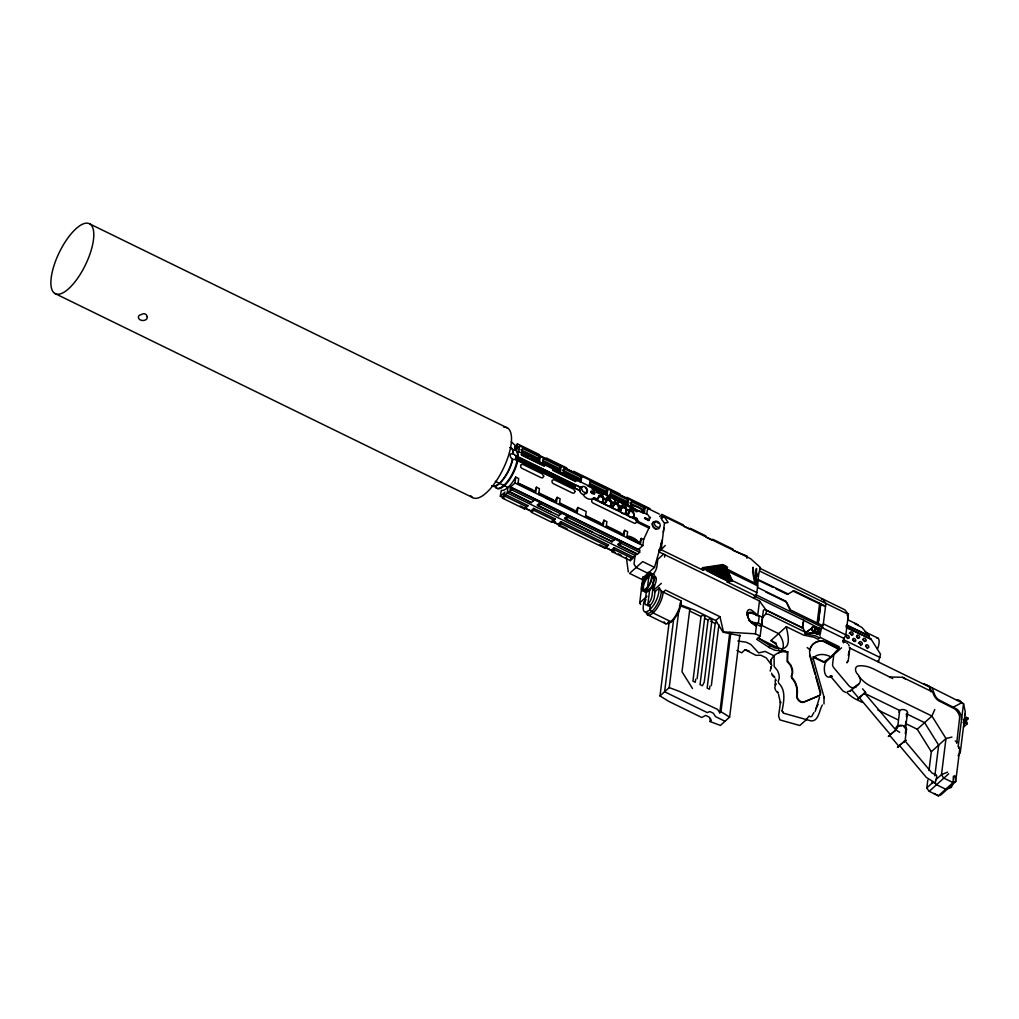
<?xml version="1.0" encoding="UTF-8"?>
<svg xmlns="http://www.w3.org/2000/svg" width="1019" height="1019" viewBox="0 0 1019 1019"><rect width="100%" height="100%" fill="white"/><g stroke="black" fill="none" stroke-linecap="round" stroke-linejoin="round"><path stroke-width="1.5" d="M953.415 776.109L953.058 782.63L938.397 795.826L928.933 791.19L926.831 787.853L927.812 779.994M958.064 755.754L960.28 752.621L959.618 750.825M517.512 457.009L517.563 456.525A21.297 7.923 -64 0 0 513.372 449.57M518.111 457.289L518.149 456.818A21.297 7.923 -64 0 0 513.971 449.85M960.28 752.621L965.311 712.026L963.528 703.607L926.067 684.743M668.298 623.131A14.253 5.299 -64 0 0 681.189 603.719L680.959 600.853L661.369 591.198L659.28 587.848L655.039 591.67L654.351 597.134A6.394 2.382 -64 0 1 650.733 604.738A6.394 2.382 -64 0 1 647.371 604.56M623.233 507.271C617.438 509.869 621.666 515.461 625.615 512.977L625.768 511.742M504.583 498.316L500.316 496.228L501.297 490.394A21.297 7.923 -64 0 0 515.385 477.707L515.716 477.096L518.671 478.548L518.072 483.388L535.828 492.062L536.44 487.222L539.395 488.674L538.796 493.514L556.552 502.189L557.151 497.348L560.119 498.788L559.507 503.628L577.276 512.315L577.875 507.475L586.167 511.513L585.568 516.366L603.324 525.04L603.923 520.199L606.891 521.639L606.28 526.479L624.048 535.166L624.647 530.313L627.602 531.765L627.003 536.605L640.62 543.254L641.231 538.414L643.588 539.573L642.849 545.509L638.225 549.674L510.341 487.197L510.073 489.387L511.997 487.655L639.881 550.133L639.614 552.323L637.295 554.4L618.928 545.432L617.858 544.413L620.647 541.891L621.233 543.344L639.614 552.323M637.295 554.4L636.951 553.737L630.353 560.654L611.986 551.687L611.387 550.235L605.745 547.47L604.878 548.209L558.705 525.651L558.106 524.199L552.476 521.448L551.61 522.187L531.485 512.353L530.886 510.901L525.244 508.15L524.377 508.876L502.469 498.176L504.94 492.062L500.316 496.228M514.62 450.105L515.206 445.418L511.258 441.775M650.071 508.647L626.965 497.361L626.099 498.1L620.456 495.349L619.858 493.897L573.684 471.326L572.818 472.064L567.188 469.326L566.589 467.874L546.464 458.028L545.598 458.767L539.955 456.015L539.357 454.563L517.461 443.864L517.181 446.055L515.257 447.787L514.977 449.978L519.614 445.812L659.331 514.073M502.469 498.176L505.399 494.572L511.729 489.846L511.997 487.655M510.341 487.197L514.977 483.031L515.716 477.096M649.32 517.588A21.297 7.923 -64 0 0 647.473 514.519L644.377 513.067L644.989 508.226L631.372 501.577L630.761 506.418L627.806 504.965L628.405 500.125L610.648 491.451L610.05 496.291L607.082 494.839L607.693 489.999L589.925 481.325L589.326 486.165L581.034 482.114L581.632 477.274L563.876 468.6L563.278 473.44L560.31 471.988L560.921 467.148L543.152 458.474L542.554 463.314L539.586 461.874L540.197 457.034L522.429 448.347L521.83 453.188L518.875 451.748L519.614 445.812M534.427 492.355L536.44 487.222M539.586 461.874L538.236 461.709L538.656 458.423L540.197 457.034M560.921 467.148L559.367 468.536L558.96 471.835L560.31 471.988M581.632 477.274L580.091 478.663L579.684 481.962L581.034 482.114M601.923 525.333L603.923 520.199M607.082 494.839L605.732 494.686L606.139 491.387L607.693 489.999M622.634 535.446L624.647 530.313M627.806 504.965L626.456 504.813L626.863 501.514L628.405 500.125M630.353 560.654L630.621 558.463M639.219 543.547L641.231 538.414M644.377 513.067L643.027 512.914L643.448 509.615L644.989 508.226M646.747 514.226L647.256 510.201L648.67 508.863M640.658 604.484L639.715 602.84L642.989 576.563M646.059 588.613L645.919 589.721L648.288 590.88M647.829 574.372A9.948 3.707 -64 0 0 641.715 590.09L642.378 590.905A9.948 3.707 -64 0 0 650.02 584.027L651.077 581.671A9.948 3.707 -64 0 0 647.829 574.372L647.689 575.48A8.521 3.172 -64 0 0 642.454 588.931L643.014 589.632A8.521 3.172 -64 0 0 649.562 583.747L650.466 581.722A8.521 3.172 -64 0 0 647.689 575.48L648.874 576.053L650.046 575.2A8.521 3.172 -64 0 1 651.905 575.034M646.415 591.186L645.04 602.229A6.394 2.382 -64 0 0 647.906 604.038L650.275 605.197L649.651 610.114L645.791 612.139A14.253 5.299 -64 0 1 643.218 606.649L643.855 601.732L645.97 599.822M647.243 589.186L648.874 576.053L647.651 577.353A8.521 3.172 -64 0 0 643.639 589.517L645.027 590.396M661.637 516.62L661.917 514.442L683.227 524.849L683.825 526.301L689.468 529.052L690.334 528.326L705.721 535.841L706.32 537.293L711.963 540.045L712.829 539.306L732.954 549.152L733.553 550.604L747.169 556.094L746.889 558.272M655.039 591.67L653.981 589.988L654.542 585.517L653.357 584.931L651.982 595.988A6.394 2.382 -64 0 1 647.906 604.038L649.6 590.345L648.415 589.772L649.651 588.472M806.322 633.691L802.781 627.933L765.931 609.935L759.499 600.981L658.86 551.814L659.127 549.623L660.669 548.235L661.42 542.21M672.158 621.106L670.833 621.628L653.077 612.954L653.204 611.846L649.651 610.114L653.918 604.827A14.253 5.299 -64 0 0 658.694 592.727L659.28 587.848M661.611 519.359L664.49 523.091L661.165 549.725L658.86 551.814M664.592 557.113L664.859 554.922L663.586 554.132L657.803 559.329L656.924 566.449A6.394 2.382 -64 0 1 652.835 574.499M661.369 591.198L661.051 593.886A14.253 5.299 -64 0 1 653.103 610.203L650.975 612.126A14.253 5.299 -64 0 1 646.237 612.266M739.845 634.99L729.617 717.109L720.382 725.426L710.065 721.554L711.287 720.458L709.186 717.109L705.632 715.376L701.773 717.503L668.617 701.301L659.994 695.926L669.228 621.705M673.661 619.119L664.605 691.761L707.237 712.587L709.874 711.555L713.427 713.287L715.529 716.637L724.993 721.261M659.994 695.926L669.228 687.596L678.871 610.228M697.123 678.705L704.893 616.291L702.524 615.145L700.983 616.533L692.933 681.125L695.302 682.284L695.697 679.189M708.09 619.998L700.04 684.602L702.409 685.749L704.231 682.17L712.001 619.769L709.632 618.609L708.09 619.998L704.537 618.266M716.739 622.087L715.198 623.475L707.148 688.067L709.517 689.226L709.899 686.131M711.326 685.647L718.904 624.8M710.065 721.554L710.46 718.395M730.827 632.761L720.981 711.721L719.771 712.816L729.795 632.277M756.518 585.479L757.079 580.97M757.652 576.448L758.021 573.442M753.576 598.089L755.894 596.013C758.735 586.74 756.99 576.792 760.467 567.596L750.506 558.616L664.07 516.391L660.656 518.111M765.931 609.935A2.84 1.936 48 0 0 763.282 610.967L760.149 636.149L755.41 633.831L756.365 626.163L750.939 621.628A7.095 3.847 65.5 0 1 747.093 612.368A7.095 3.847 65.5 0 1 752.302 610.674L757.728 615.221L759.499 600.981M758.378 623.106L759.295 615.756A3.554 2.229 7.1 0 1 756.391 615.4C745.742 605.286 744.902 622.902 755.245 622.634A3.554 2.229 7.1 0 0 758.378 623.106L761.69 624.711L762.607 617.361L759.295 615.756M762.467 617.527L765.817 613.986L766.721 610.496L802.908 628.137M820.333 637.486L839.121 646.67L838.917 648.313L825.887 641.945A12.062 8.228 48 0 0 819.531 640.875L817.34 641.524A23.743 16.202 48 0 0 809.939 649.829L809.659 651.192A10.215 6.967 48 0 0 809.978 654.682L820.473 691.863A4.866 3.324 48 0 1 819.149 695.569L804.157 701.862A5.184 3.541 48 0 1 799.189 700.371A5.184 3.541 48 0 1 797.1 695.213C798.183 689.124 796.501 682.31 792.132 677.839L791.636 675.966L792.54 673.355A14.241 9.719 48 0 0 792.158 668.375L790.795 665.05L787.585 661.216L787.738 651.765L774.669 650.198L769.345 647.6L769.612 645.409L758.212 637.919M782.019 650.988L782.286 648.797C791.903 646.836 787.369 633.347 786.337 626.685L770.912 640.582L776.16 644.365L778.592 649.065M822.384 705.033C819.365 709.632 818.626 722.114 810.716 720.802L783.229 713.096L782.095 710.829C783.738 701.76 786.273 690.474 778.72 683.15L778.236 681.278L779.127 678.667A14.241 9.719 48 0 0 778.745 673.699L777.382 670.362L774.173 666.541L774.083 655.803L765.103 651.421L758.633 652.912L750.888 644.479L746.15 642.161L737.82 641.027M803.163 622.15L802.399 628.277L803.736 620.278L754.111 596.026M820.32 637.092A1.414 0.968 48 0 1 819.009 637.601L815.455 635.869L805.048 633.691L804.513 631.092M805.048 633.691L805.201 632.404M820.817 603.821L818.308 622.609L820.626 604L825.556 606.139M822.129 626.239L823.339 623.857L825.887 603.401L822.358 598.803L821.581 599.503M825.772 662.057C823.263 666.12 823.327 680.616 831.81 676.425M833.771 654.771L832.599 664.159A4.611 3.146 48 0 0 834.141 668.184L848.802 685.609A4.611 3.146 48 0 0 854.266 687.214C862.291 683.838 861.705 678.094 856.635 673.088A6.394 4.356 48 0 1 858.711 665.878A31.181 21.272 48 0 1 873.474 668.91L892.784 678.603M759.55 568.118L844.853 609.795L848.394 614.393L845.846 634.85L844.025 638.429L843.465 642.887L843.222 640.62M847.795 619.616L848.152 616.75L847.197 615.234M848.343 655.574L848.878 651.268M849.922 647.587L848.305 660.529L846.891 662.847L847.63 661.331M877.843 660.86A14.941 5.554 -64 0 1 878.391 662.019L880.543 654.236L871.118 639.18L847.362 627.577A1.414 0.968 48 0 1 846.318 625.908A1.414 0.968 48 0 1 847.63 625.386L869.016 635.831L847.248 625.73A1.414 0.968 48 0 0 846.369 625.653M892.682 732.648L896.44 729.566L896.784 726.471L897.675 726.916A4.254 2.675 7.1 0 1 898.389 726.432M897.675 726.916L899.713 710.485L864.201 693.137M905.331 725.91L905.891 721.427M906.451 716.943L906.821 713.962L924.59 722.637L938.665 745.118L934.843 775.777A4.254 1.579 -64 0 1 936.232 778.898L935.213 782.923L932.219 782.503A4.254 1.579 -64 0 1 932.092 781.917M907.509 712.689L905.458 729.107A4.254 2.675 7.1 0 0 905.369 728.407M905.318 733.68L905.674 730.827A5.337 3.35 7.1 0 0 902.197 725.401A5.337 3.35 7.1 0 0 896.032 728.954M905.241 739.488L906.528 729.222M928.984 770.568L931.328 751.716L917.253 729.235L906.018 723.745M956.701 743.297L959.694 717.045A9.973 6.802 48 0 0 954.497 708.74L938.563 700.703A9.579 6.534 48 0 1 933.659 694.601L932.703 692.041L902.554 677.304L890.033 676.998M958.28 745.691L963.528 703.607M963.668 724.534L965.592 722.802L966.279 717.325L968.05 718.191L965.018 721.885M963.515 727.133L967.362 723.668L965.936 720.064L967.91 719.287M607.197 497.005L605.846 499.004L603.477 497.845L602.114 494.521M607.872 497.692L606.267 499.781C600.713 499.832 601.643 487.184 603.401 500.813L602.484 497.361L599.236 495.782L602.484 497.361M614.89 500.762L613.553 502.762L611.183 501.615L609.808 498.278L608.802 499.183M622.596 504.52L621.246 506.532L618.877 505.373L617.501 502.036L616.508 502.94M623.259 505.207L621.654 507.309C616.1 507.36 617.03 494.712 618.8 508.328L617.871 504.876L614.635 503.297L613.005 505.5L614.826 503.119L617.871 504.876M630.29 508.29L628.94 510.29L626.57 509.131L625.207 505.806M630.965 508.978L629.347 511.067L626.112 509.487L625.182 506.035L626.303 509.309L629.347 511.067M517.104 460.295L517.028 460.817A21.297 7.923 -64 0 1 506.074 483.07A21.297 7.923 -64 0 1 494.775 486.229M517.703 460.575L517.614 461.097A21.297 7.923 -64 0 1 506.66 483.363A21.297 7.923 -64 0 1 495.374 486.522M770.708 668.311L771.026 666.668M953.109 782.961L951.351 787.432L945.734 789.228L936.257 784.592L935.213 782.923L926.386 777.459L899.51 745.513L897.446 747.373L898.72 746.494M965.184 713.262L964.56 715.478M512.43 459.276L512.022 461.021A21.297 7.923 -64 0 1 491.757 485.808M510.341 447.596A21.297 7.923 -64 0 1 513.385 452.653L513.398 453.977L511.309 453.672A3.566 2.28 45.5 0 0 510.29 455.111A3.566 2.573 50.8 0 0 510.825 457.544L512.723 459.454L512.328 461.161A21.297 7.923 -64 0 1 492.05 485.948M586.485 489.069A4.254 2.904 48 0 1 584.664 493.858L583.505 495.285C585.326 498.138 590.332 500.966 593.453 498.151L596.803 499.781L600.14 495.998M649.116 528.211L649.447 526.938L638.786 521.728L636.697 518.391L633.321 516.735C629.373 519.219 625.131 513.627 630.927 511.041M824.002 703.951L823.976 696.881M747.054 615.234L747.717 613.782L750.595 612.572M516.06 458.512L516.391 457.238L575.2 485.974L574.869 487.235L516.06 458.512L574.869 487.235M591.377 491.375C589.39 492.037 592.256 493.451 591.377 491.375C599.389 493.463 590.918 495.731 590.944 491.336M644.505 518.442L648.122 519.639C652.287 522.989 638.454 514.531 648.504 519.282M647.88 519.423L647.511 520.212M648.683 520.454L647.689 519.588L648.925 520.365M654.516 567.379L642.683 561.596L629.564 573.404L641.41 579.187L654.516 567.379L662.401 539.879M805.583 632.723L806.857 633.754L814.614 632.557L818.155 634.289A7.095 4.84 48 0 0 818.983 627.717L821.352 628.876L819.836 635.652M649.447 526.938L643.588 539.573M815.187 711.466L819.531 697.365M787.738 651.765L787.356 652.122C780.478 649.727 768.517 656.414 771.408 664.337M770.568 660.949L771.217 659.497M771.319 666.693L770.186 671.101M514.531 447.468L517.461 443.864M934.767 709.581L931.914 716.039L917.253 729.235M653.357 584.931L653.115 585.479A8.521 3.172 -64 0 1 646.568 591.377M654.542 585.517L655.204 584.04A8.521 3.172 -64 0 0 653.599 576.932M813.926 712.472L811.71 716.51L810.054 716.726M815.888 708.702L818.053 704.498M557.151 497.348L555.419 500.278M577.875 507.475L576.143 510.404M949.746 786.108L947.237 788.362M813.06 657.115L823.479 662.197L830.994 656.898L838.917 648.313M805.965 719.885L809.213 715.924M600.662 524.275L600.051 522.671L586.434 516.009L585.619 516.047L585.632 517.104M805.66 632.621L805.392 633.308M599.427 495.603L598.013 497.527M610.368 500.94L611.094 504.571L610.368 500.94L607.133 499.361L605.706 501.284M613.96 503.552C617.871 497.845 613.056 507.245 610.712 501.959L609.795 498.508L610.903 501.794L614.151 503.373M615.54 503.513L611.96 507.602L617.285 510.201L618.979 508.685M622.52 506.889L625.577 508.647L626.494 512.098L625.768 508.468L622.52 506.889L621.106 508.799M630.213 510.646L633.27 512.404L634.187 515.856L633.461 512.226L630.213 510.646L628.799 512.57M864.672 693.264L895.93 730.126M862.571 688.819L865.602 692.423L864.405 693.621M936.359 775.268L931.939 772.937L905.063 740.979L904.617 741.45M603.579 501.157L601.898 502.673L596.803 499.781M611.285 504.914L609.591 506.443L604.267 503.832L607.846 499.756M665.241 545.471L661.165 549.725L702.855 570.092L705.849 569.417L707.657 571.366L708.434 570.678L707.364 568.373L706.587 569.061L707.657 571.366M890.479 734.928L889.409 735.603L890.364 734.648L859.234 697.633L857.45 699.276L858.635 698.448M515.219 455.378L580.422 487.362A4.254 2.904 48 0 0 580.015 490.648L515.296 459.403L512.723 459.454M515.296 459.403L580.015 490.648M524.377 508.876L528.033 505.628L505.399 494.572M509.411 491.935L531.319 502.634L534.504 499.807L540.146 502.571L540.732 504.023L560.87 513.856L561.736 513.117L567.354 515.869L567.952 517.321L614.139 539.879L615.005 539.14L620.647 541.891M530.886 510.901L533.676 508.392L555.266 518.938L551.61 522.187M558.947 515.627L538.427 506.099L537.357 505.08L540.146 502.571M531.485 512.353L533.79 510.264L533.676 508.392M538.427 506.099L540.732 504.023M515.716 456.117L580.422 487.362M558.552 515.932L561.736 513.117M558.106 524.199L560.896 521.69L608.534 544.961L604.878 548.209M599.605 535.484L612.215 541.649L565.647 519.397L564.564 518.378L567.354 515.869M590.995 491.718L594.332 492.827M558.705 525.651L561.01 523.562L560.896 521.69M565.647 519.397L567.952 517.321M594.204 493.922L593.95 493.171M600.955 495.145L602.993 493.323M596.574 500.074L598.255 498.558M606.267 499.781L603.21 498.036M607.133 499.361L609.095 500.596M608.649 498.915L610.687 497.081M604.267 503.832L605.948 502.316M611.96 507.602L613.642 506.074M617.909 504.672L614.954 504.036M621.654 507.309L618.609 505.551M619.654 511.36L621.348 509.844M624.991 513.958L626.672 512.442M627.36 515.117L629.041 513.601M632.723 512.71L633.461 512.226M632.684 517.716L634.366 516.2M611.82 541.955L615.005 539.14M611.387 550.235L614.177 547.712L633.283 557.049M611.986 551.687L614.291 549.598L614.177 547.712M618.928 545.432L621.233 543.344M649.536 519.079L650.479 517.257M648.377 520.378L647.587 520.365M659.599 516.518L661.917 514.442M655.192 522.008L655.586 521.652A4.254 2.904 48 0 0 653.23 522.136L652.975 522.416A4.254 2.904 48 0 0 652.669 524.938L652.822 525.422A4.254 2.904 48 0 0 656.631 528.899L657.089 528.976A4.254 2.904 48 0 0 659.573 527.422M661.981 518.276L664.07 516.391L668.107 522.467L664.49 523.091M639.715 602.84L647.04 596.242M653.981 589.988L661.318 583.39M704.435 568.729L723.707 565.227L722.688 564.653L702.817 567.659L702.04 568.36L702.855 570.092M708.702 568.169L707.938 568.857L709.53 572.283L710.294 571.583L708.702 568.169L711.389 573.188L712.727 572.984M709.275 568.653L710.625 568.449L713.249 574.105L714.599 573.901M710.625 568.449L711.963 568.245L715.109 575.009L715.886 574.321L712.74 567.558L711.963 568.245M714.077 567.354L717.745 575.226L716.981 575.926L713.313 568.042L714.077 567.354L718.841 576.83L719.618 576.143L715.427 567.15L714.65 567.838M723.91 578.448L722.573 578.652L716.777 566.946L716 567.634L720.7 577.748L722.051 577.544M717.351 567.43L718.688 567.226L724.433 579.569L725.77 579.365M710.052 567.965L712.154 572.5L711.389 573.188L710.294 571.583M718.688 567.226L720.038 567.023L726.292 580.473L727.069 579.786L720.802 566.335L720.038 567.023M721.923 565.341L722.688 564.653L727.63 567.214M711.389 567.761L714.026 573.404L713.249 574.105L712.154 572.5M727.642 580.27L721.376 566.819L722.153 566.131L729.145 580.41L729.922 579.722L723.503 565.927L722.726 566.615L723.821 565.876L725.235 566.564L731.26 579.518L729.922 579.722M722.93 565.927L723.707 565.227M724.815 566.755L725.592 566.067L732.343 580.588L757.002 592.625M716.777 566.946L721.477 577.047L720.7 577.748L719.618 576.143M757.843 585.887L728.037 571.328L727.26 572.016L730.343 578.639M718.115 566.742L723.337 577.964L722.573 578.652L721.477 577.047M719.465 566.539L725.197 578.868L724.433 579.569L723.337 577.964M727.566 580.422L731.26 579.518M727.795 580.613L728.572 579.926L722.153 566.131M731.578 581.276L732.075 580.053L728.674 580.563L727.133 581.951L755.894 596.013M646.033 612.011A15.68 5.834 -64 0 0 654.86 611.107A15.68 5.834 -64 0 0 663.191 592.166L665.509 590.09L719.974 616.699L715.733 620.52L723.07 632.226L740.431 635.792M761.69 624.711L760.136 626.099L748.901 620.609M749.398 651.205L745.106 649.689L741.641 652.81L736.903 650.491M760.149 636.149L756.671 639.27L769.345 647.6M820.219 603.528L819.442 603.414M803.736 620.278L818.588 628.061A7.095 4.84 48 0 1 818.193 634.315L817.773 634.633M817.314 621.857L819.633 603.248L793.941 590.702L787.343 594.395L775.981 588.842M805.558 632.735L811.825 628.264L805.762 632.557M805.609 633.143L806.475 634.111L814.614 632.557M814.257 632.621L805.851 633.805M847.362 627.577L846.98 627.921A1.414 0.968 48 0 1 846.178 627.194M826.014 661.751L841.528 647.791M848.368 628.608L871.118 639.18M806.398 719.592L799.839 725.503L779.917 719.911L778.58 715.962L780.541 701.709L780.554 703.097L778.516 694.423M963.375 719.923L966.279 717.325M963.044 722.662L968.05 718.191M931.328 751.716L945.989 738.52L951.988 737.081M926.831 787.853L932.449 782.783M935.862 779.713L941.492 774.657L947.632 772.122M856.482 685.953L857.323 685.201M858.533 684.016L851.578 689.672L858.66 698.079L859.909 697.034M903.968 742.138L906.146 740.074L903.445 742.176M528.033 505.628L526.696 506.8L504.787 496.1M555.266 518.938L553.928 520.098L533.79 510.264M608.534 544.961L607.197 546.133L561.01 523.562M859.501 697.327L860.698 696.359M891.829 733.374L888.313 736.508L890.351 734.941M900.974 744.227L898.643 746.418M534.504 499.807L533.638 500.546L511.729 489.846M860.495 696.486L862.596 694.716M892.682 732.585L889.6 735.247L898.733 746.099L901.815 743.437M861.514 696.066L859.476 697.786M901.815 743.513L902.949 742.507M948.676 773.79L929.392 791.152M862.392 694.945L863.577 693.914M859.896 697.404L860.673 696.767M893.523 731.948L895.816 730.164M902.656 742.813L904.948 741.017M601.898 502.673L602.535 501.692L605.146 502.978M609.591 506.443L610.228 505.449L612.839 506.736M617.285 510.201L617.922 509.22L620.533 510.494M863.169 694.296L865.602 692.423M531.319 502.634L509.067 491.26M853.986 687.8L850.381 690.857L851.566 690.041M904.095 741.934L904.426 740.813M863.845 693.761L864.685 693.149M580.155 487.604L580.754 487.248A4.203 2.305 41.2 0 1 582.333 487.286M632.621 517.283L635.971 518.926L636.697 518.391M746.672 613.285L747.5 612.737A5.299 3.617 48 0 1 750.888 613.03L757.728 615.221M518.123 483.07L532.555 489.693L533.345 490.954L532.351 491.336M591.491 492.686L590.88 491.476M621.221 534.504L620.775 532.797L607.158 526.135L606.33 526.173L606.356 527.231M637.805 542.592C639.805 539.968 624.813 533.204 627.245 537.573M850.152 690.997L847.413 691.634M832.077 676.145L830.179 675.814L842.942 690.984L846.076 692.614M953.606 707.033L961.745 702.741A14.928 7.795 -76.9 0 0 957.21 699.951M780.936 651.625L778.541 652.899M646.212 590.969L647.256 590.625M732.343 580.588L727.133 581.951L730.088 581.505M574.257 511.691L574.003 509.946L560.386 503.284L559.393 503.908M765.817 613.986L768.899 614.419L804.424 631.78M703.569 568.131L708.154 567.43M711.211 566.972L714.281 566.5M717.338 566.042L720.395 565.57M706.562 569.761L706.014 568.577L723.821 565.876M783.28 650.912L785.382 650.644M792.948 591.033L825.161 606.483M788.337 594.052L757.894 579.467M755.41 633.831L723.452 631.882L719.974 616.699M923.698 683.583L929.111 686.284L931.519 691.455M782.286 648.797L774.949 648.02L769.612 645.409M583.67 494.559L583.39 494.521A4.203 3.337 57.4 0 1 580.18 491.897L579.747 490.891M897.153 730.712L899.65 732.343M553.075 501.463L554.069 501.068L553.279 499.819L539.204 493.056L539.229 494.661M637.384 542.617L627.679 537.905M854.495 623.462L861.972 627.487L869.016 635.831M680.348 604.827L694.423 610.101L716.395 620.838M679.456 605.49L689.774 609.349L682.004 671.763L692.474 688.5M669.228 687.596L679.546 691.468L717.669 709.466L719.771 712.816M635.792 511.576L637.244 511.678A2.649 0.879 34.2 0 0 637.142 510.914L606.496 495.336M518.875 451.748L518.633 451.646A21.297 7.923 -64 0 0 517.525 451.583M542.554 463.314L541.204 463.161L557.597 471.173M589.326 486.165L587.976 486.012L605.732 494.686M755.219 583.505L756.391 584.053M813.379 656.695L815.913 657.892M89.952 224.002A38.939 14.483 -64 0 1 74.209 282.785A38.939 14.483 -64 0 1 52.886 269.334A38.939 14.483 -64 0 1 89.952 224.002L507.653 428.069M520.887 449.736L538.656 458.423M542.974 460.537L559.367 468.536M562.335 469.988L580.091 478.663M589.746 483.375L606.139 491.387M610.47 493.502L626.863 501.514M629.831 502.966L643.448 509.615M515.257 447.787L518.111 449.175M531.409 458.372L538.236 461.709M563.29 473.95L578.321 481.286M612.788 498.138L626.456 504.813M630.774 506.927L643.027 512.914M603.643 493.935L592.256 488.98A2.649 0.879 34.2 0 0 592.727 489.935L594.344 491.324M760.225 571.328L848.394 614.393M595.784 492.024L601.49 494.814M607.209 497.603L610.075 499.004M631.513 509.475L634.366 510.876M516.2 457.416L574.996 486.139M847.719 619.73L858.164 624.825M594.064 497.565L597.452 499.208M625.615 512.977L628.239 514.251M601.834 502.252L604.496 503.552M609.528 506.01L612.19 507.309M617.234 509.767L619.883 511.067M624.927 513.525L627.589 514.824M865.182 631.907L877.894 638.111M757.512 579.824L773.141 587.453M648.441 527.842L637.792 522.632L635.971 518.926M723.044 566.564L724.458 567.252L730.496 580.206M725.515 568.258L755.971 583.721L756.62 568.513C753.894 570.092 758.416 587.339 755.143 582.843L753.041 567.239L752.608 572.003L754.659 582.499M756.047 583.174L757.41 583.849M757.69 587.504L786.171 601.414L790.336 609.553M765.842 592.026L785.789 601.758M823.339 623.857L845.846 634.85M790.884 610.114L823.097 625.844M727.642 580.066L728.674 580.563M756.009 594.816L822.893 627.487M821.531 627.437L844.025 638.429M843.363 639.563L880.136 657.522M842.789 641.002L845.362 642.263M546.26 498.138L551.712 500.788M514.977 483.031L642.849 545.509M849.222 647.766L929.939 687.201M814.219 632.901L816.588 634.06M809.557 650.186A23.743 16.202 48 0 1 816.958 641.868L819.149 641.218A12.062 8.228 48 0 1 825.505 642.301L838.522 648.657M495.336 481.299L507.921 487.439L507.233 492.916L635.117 555.393L634.022 564.157L636.123 567.494L647.957 573.289M838.268 649.09L825.505 642.301M537.357 505.08L550.846 511.678M564.564 518.378L592.599 532.071M617.858 544.413L636.951 553.737M786.337 626.685L803.507 635.079L813.914 637.257L817.467 638.989A1.414 0.968 48 0 0 818.779 638.48M614.291 549.598L632.672 558.578M552.476 520.289L555.317 521.677M965.592 722.802L967.362 723.668M520.212 505.946L531.574 511.5M551.47 521.218L567.099 528.861M599.783 544.821L615.412 552.464M618.253 553.852L621.093 555.24M761.18 625.106L778.618 633.64A16.368 11.171 48 0 1 782.465 649.765M648.097 572.194L651.65 573.926M813.455 656.758L824.078 661.866M647.651 577.353L648.836 577.939M770.912 640.582L776.185 643.155M54.746 293.408L472.447 497.476M758.811 638.416L779.408 648.479M680.004 603.133L681.189 603.719M689.939 611.133L700.983 616.533M710.46 621.157L715.198 623.475M862.482 702.473L856.864 699.735A25.793 17.603 48 0 1 847.349 692.984M877.932 710.026L897.599 719.631M647.995 615.068L665.751 623.743M745.106 649.689L755.932 655.332L760.862 655.242L766.186 657.841L771.892 665.445M934.13 793.47L938.397 795.826L941.046 794.795L955.695 781.598L959.656 749.844A4.254 2.904 48 0 0 958.229 746.137L958.904 748.392M902.554 677.304L905.305 678.921M846.649 642.887L847.413 643.358M955.274 741.004L956.994 742.316M720.981 711.721L729.617 717.109M751.105 622.673L756.365 626.163M514.175 454.436L514.888 455.022M807.214 647.536L809.939 649.829M723.503 565.927L724.458 567.252L725.592 566.067M772.542 674.756L774.809 677.1M854.966 686.653L855.935 687.57M777.089 691.379L778.287 692.653M776.695 691.723L777.905 692.996M774.415 677.457L772.16 675.113L771.663 673.151M726.356 569.277L728.037 571.328M521.677 455.226L544.286 466.269A2.649 0.879 34.2 0 0 544.197 465.505L521.218 454.283A2.649 0.879 34.2 0 0 521.677 455.226M782.095 710.829L783.14 712.256M725.197 578.868L726.292 580.473M717.745 575.226L718.841 576.83M715.886 574.321L716.981 575.926M714.026 573.404L715.109 575.009M708.434 570.678L709.53 572.283M848.445 644.377L849.209 645.957M859.208 676.667L859.616 677.291A25.793 17.603 48 0 0 871.525 686.539L931.914 716.039L945.989 738.52L941.492 774.657L943.581 777.994L953.058 782.63L955.695 781.598L954.727 775.586M868.634 636.187L870.723 639.524M652.02 611.273L653.077 612.954M775.854 690.729L774.733 687.812L775.892 683.596L775.281 685.227L775.242 680.221M775.37 678.934L776.147 680.565M786.337 602.318L789.954 609.897M705.849 569.417L705.199 568.042L702.817 567.659L703.619 569.404M932.309 688.36L934.614 694.55A8.343 5.694 48 0 0 938.588 699.658L957.478 709.491A12.126 8.267 48 0 1 961.49 717.465L961.516 719.707M929.876 688.895L930.933 691.735M813.493 659.713L824.256 697.888M809.596 655.026L815.047 674.349M815.888 677.329L820.078 692.219A4.866 3.324 48 0 1 818.766 695.926L803.774 702.206A5.184 3.541 48 0 1 798.807 700.715A5.184 3.541 48 0 1 796.718 695.557C797.801 689.468 796.106 682.654 791.738 678.183L791.254 676.31L792.158 673.699A14.241 9.719 48 0 0 791.763 668.719L790.413 665.394L787.203 661.56L787.356 652.122M628.277 571.939L626.341 557.189M513.105 453.863L513.079 452.512A21.297 7.923 -64 0 0 510.048 447.456M503.857 427.241A38.939 14.483 -64 0 1 503.119 469.02A38.939 14.483 -64 0 1 470.574 495.591M652.771 574.117A9.948 3.707 -64 0 1 653.446 582.817L652.389 585.186A9.948 3.707 -64 0 1 644.747 592.064L644.084 591.249A9.948 3.707 -64 0 1 643.766 589.886M680.959 600.853A15.68 5.834 -64 0 1 673.215 619.081A15.68 5.834 -64 0 1 664.057 621.819M668.91 622.01A14.253 5.299 -64 0 1 667.967 622.405M812.576 658.975A21.424 14.623 48 0 1 830.994 656.898M899.127 712.472A4.254 2.675 7.1 0 1 904.592 709.759A4.254 2.675 7.1 0 1 906.108 714.446M896.987 728.19A4.254 2.675 7.1 0 1 897.191 727.515M899.306 726.101A4.254 2.675 7.1 0 1 901.458 725.974M903.535 726.56A4.254 2.675 7.1 0 1 904.375 727.082M862.545 639.652A1.771 1.21 48 0 1 864.609 641.55M856.406 636.518A1.771 1.21 48 0 1 858.1 638.365M849.184 633.359A1.771 1.21 48 0 1 851.591 635.181M852.534 639.843A1.771 1.21 48 0 1 854.126 641.295M846.407 636.811A1.771 1.21 48 0 1 847.719 638.518M858.342 643.065A1.771 1.21 48 0 1 860.647 645.587M865.564 646.212A1.771 1.21 48 0 1 867.258 648.441M653.663 576.308A8.521 3.172 -64 0 1 653.867 579.034M653.497 580.881A8.521 3.172 -64 0 1 652.835 582.881M876.646 637.843A12.776 4.751 -64 0 1 877.512 649.014M663.789 527.969A21.297 7.923 -64 0 1 663.254 532.249M585.428 487.795A4.254 2.904 48 0 1 586.167 488.611M655.777 529.103A4.254 2.904 48 0 1 654.848 528.657M654.402 528.351A4.254 2.904 48 0 1 653.587 527.6M653.23 527.18A4.254 2.904 48 0 1 652.657 526.25M652.287 525.282A4.254 2.904 48 0 1 652.249 523.473M653.154 522.25A4.254 2.904 48 0 1 654.3 521.919M656.516 521.995A4.254 2.904 48 0 1 656.975 522.25M657.841 522.913A4.254 2.904 48 0 1 658.236 523.307M147.284 316.743L146.927 318.68A4.471 3.184 2 0 1 140.533 320.03A4.471 3.184 2 0 1 139.336 315.291L143.513 313.661A4.331 3.656 -12.8 0 1 146.443 314.947L147.284 316.743M543.713 476.128L542.707 477.809L541.28 477.771L521.741 468.231L520.658 467.033L520.747 464.906L522.785 464.371L542.325 473.911L543.713 476.128M575.098 491.451L574.092 493.132L572.653 493.107L553.126 483.554L552.043 482.356L552.132 480.229L554.17 479.707L573.697 489.247L575.098 491.451M636.671 521.537L635.665 523.218L634.226 523.18L592.791 502.94L591.708 501.743L591.797 499.616L593.835 499.081L635.27 519.333L636.671 521.537M815.085 627.411L814.78 631.767L815.085 627.411M521.894 452.041L522.62 453.506L537.166 459.964L536.44 458.512L521.894 452.041M542.617 462.167L543.344 463.62L557.89 470.09L557.164 468.638L542.617 462.167M563.329 472.294L564.067 473.746L578.614 480.204L577.888 478.752L563.329 472.294M589.39 485.019L590.116 486.471L604.662 492.941L603.936 491.489L589.39 485.019M610.101 495.145L610.84 496.597L625.386 503.055L624.66 501.603L610.101 495.145M630.825 505.271C641.257 517.385 649.396 508.889 630.825 505.271M552.68 469.415L552.591 469.606A2.649 0.879 34.2 0 0 553.062 470.549L575.671 481.605A2.649 0.879 34.2 0 0 575.569 480.828L552.68 469.415M846.318 636.442A1.771 1.21 48 0 0 848.712 638.263A1.771 1.21 48 0 0 848.33 635.652A1.771 1.21 48 0 0 846.318 636.442M852.827 639.626A1.771 1.21 48 0 0 855.221 641.448A1.771 1.21 48 0 0 854.852 638.837A1.771 1.21 48 0 0 852.827 639.626M859.335 642.811A1.771 1.21 48 0 0 861.73 644.632A1.771 1.21 48 0 0 861.361 642.021A1.771 1.21 48 0 0 859.335 642.811M865.844 645.982A1.771 1.21 48 0 0 868.252 647.817A1.771 1.21 48 0 0 867.87 645.193A1.771 1.21 48 0 0 865.844 645.982M863.208 639.473A1.771 1.21 48 0 0 865.602 641.295A1.771 1.21 48 0 0 865.233 638.684A1.771 1.21 48 0 0 863.208 639.473M856.699 636.289A1.771 1.21 48 0 0 859.093 638.111A1.771 1.21 48 0 0 858.711 635.499A1.771 1.21 48 0 0 856.699 636.289M850.177 633.105A1.771 1.21 48 0 0 852.585 634.926A1.771 1.21 48 0 0 852.202 632.315A1.771 1.21 48 0 0 850.177 633.105M811.646 629.207A3.554 2.42 48 0 0 816.448 632.85A3.554 2.42 48 0 0 815.697 627.615A3.554 2.42 48 0 0 811.646 629.207M811.837 629.029A3.554 2.42 48 0 0 816.639 632.672A3.554 2.42 48 0 0 815.888 627.449A3.554 2.42 48 0 0 811.837 629.029M812.334 628.927A3.197 2.178 48 0 0 816.652 632.2A3.197 2.178 48 0 0 815.964 627.5A3.197 2.178 48 0 0 812.334 628.927M581.594 489.184A3.554 2.42 48 0 0 586.6 492.279A3.554 2.42 48 0 0 585.186 486.942A3.554 2.42 48 0 0 581.594 489.184M654.402 523.944A3.554 2.42 48 0 0 659.408 527.052A3.554 2.42 48 0 0 657.994 521.715A3.554 2.42 48 0 0 654.402 523.944"/></g></svg>
